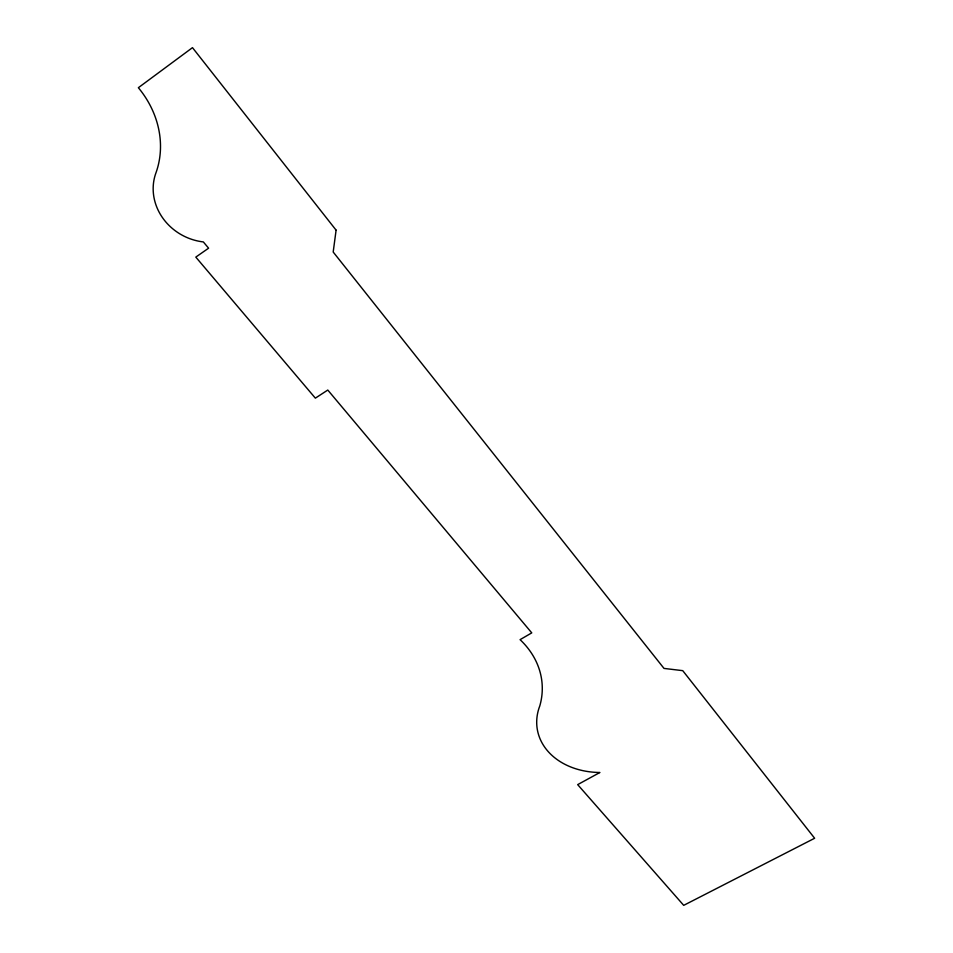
<?xml version="1.0" encoding="UTF-8"?>
<svg xmlns="http://www.w3.org/2000/svg" width="953" height="953" viewBox="0 0 953 953"><rect width="100%" height="100%" fill="white"/><g stroke="black" fill="none" stroke-linecap="round" stroke-linejoin="round"><path stroke-width="1.43" d="M336.099 230.149L333.193 252.033L664.003 668.41L682.741 670.662L814.636 838.259L683.706 905.35L577.673 784.629L599.902 772.49A70.367 54.5 -9.9 0 1 539.791 705.923A98.671 77.979 -3.9 0 0 520.076 639.654L531.762 632.875L327.784 390.051L315.36 398.151L195.806 257.107L208.6 248.185L203.346 241.931A53.976 49.437 24.7 0 1 155.899 173.005A94.073 83.304 33.5 0 0 138.364 87.712L192.482 47.65L336.099 230.149"/></g></svg>
